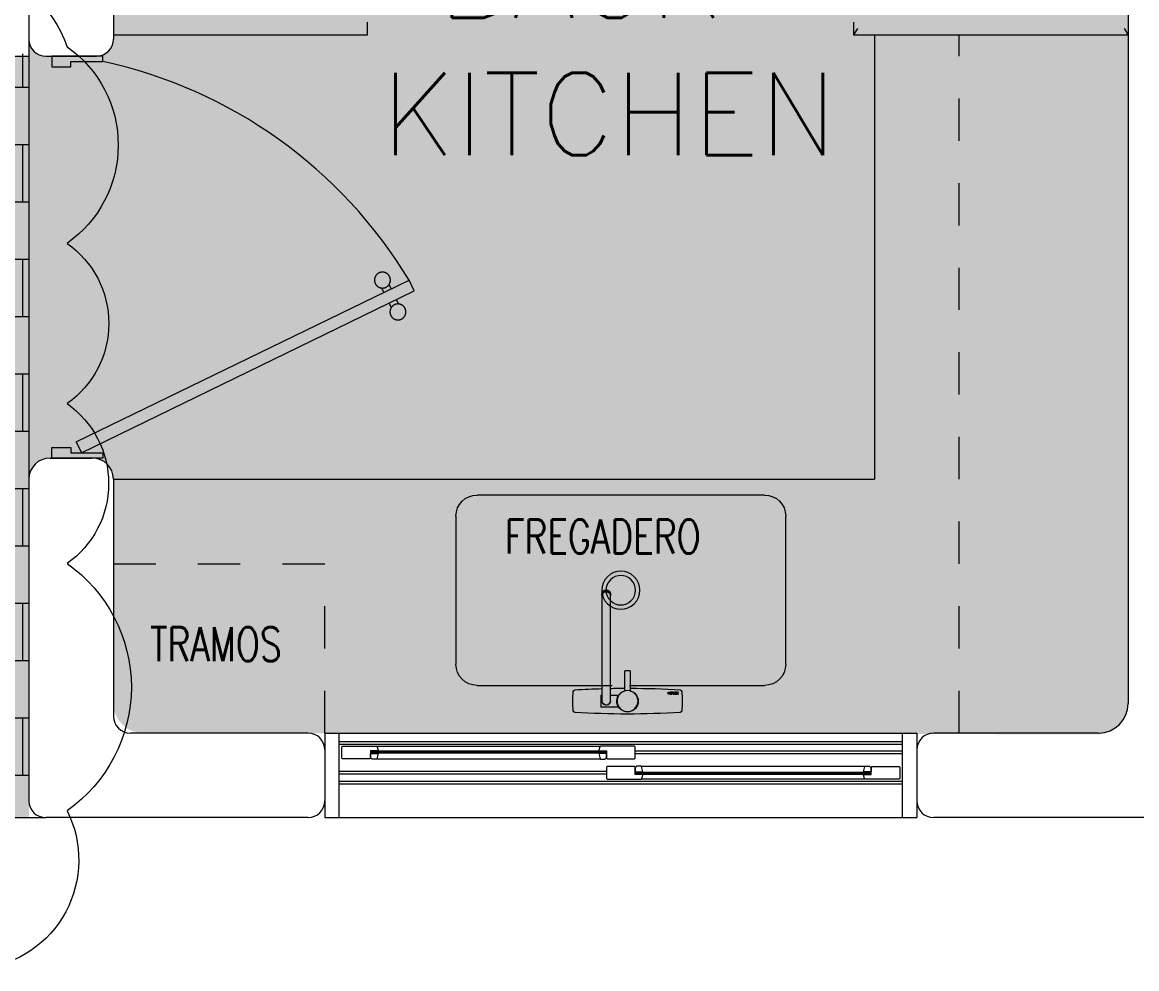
# Model space of a CAD drawing. Header units: metres. Extents: x 8 to 2416, y -346 to 476.
# Drawn here: x 135.351 to 137.987, y -191.15 to -188.913 of the extents above; entities that cross this region are included whole.
import ezdxf

# ---------------------------------------------------------------- set-up
doc = ezdxf.new("R2010")
doc.units = ezdxf.units.M
for name, pattern in [('0', [0]), ('DASHED', [0.75, 0.5, -0.25]), ('DASHED2', [0.375, 0.25, -0.125]), ('HIDDEN2', [0.1875, 0.125, -0.0625])]:
    doc.linetypes.add(name, pattern=pattern)
doc.layers.get('0').update_dxf_attribs({"color": 250, "linetype": '0', "lineweight": 20})
for name, color, linetype, lineweight in [('01a_Mobiliario', 250, 'Continuous', 0), ('A-DOOR', 35, 'Continuous', 5), ('A-EQPM-OVHD', 253, 'DASHED2', 5), ('A-WALL', 250, 'Continuous', 20), ('baños', 140, 'Continuous', 0), ('cristales', 131, 'Continuous', 0), ('MOB FIJOS', 251, 'Continuous', 0), ('MOBILIARIOS', 252, 'Continuous', 0), ('piso', 253, 'Continuous', 0), ('PROYECCION', 9, 'DASHED', 0), ('SE-3', 253, 'Continuous', 5), ('textos', 7, 'Continuous', 0)]:
    doc.layers.add(name, color=color, linetype=linetype, lineweight=lineweight)
doc.layers.add('hatch piso', color=253, linetype='Continuous', lineweight=0, transparency=0.7)
doc.styles.add('Arch-Dim', font='romans.shx', dxfattribs={"width": 0.75})
doc.styles.get("Standard").update_dxf_attribs({"font": 'arial.ttf', "height": 0.1875})

# ---------------------------------------------------------------- blocks, each defined once
blk = doc.blocks.new('puerta 1.00')
at = {"layer": 'A-DOOR'}
for p, q in [((-0.15, -0.0125), (-0.9369, -0.3949)), ((-0.1376, -0.038), (-0.15, -0.0125)), ((-0.1376, -0.038), (-0.9245, -0.4204)), ((-0.8946, -0.3743), (-0.8996, -0.3641)), ((-0.8777, -0.3661), (-0.8826, -0.3559)), ((-0.9369, -0.3949), (-0.9245, -0.4204)), ((-0.8653, -0.3916), (-0.8603, -0.4018)), ((-0.8822, -0.3998), (-0.8772, -0.4101))]:
    blk.add_line(p, q, dxfattribs=at)
for points in [[(-0.08, 0), (-0.08, -0.025), (-0.125, -0.025), (-0.125, -0.0125), (-0.2, -0.0125), (-0.2, 0), (-0.08, 0)], [(-0.08, -0.95), (-0.08, -0.925), (-0.125, -0.925), (-0.125, -0.9375), (-0.2, -0.9375), (-0.2, -0.95), (-0.08, -0.95)]]:
    blk.add_lwpolyline(points, dxfattribs=at)
blk.add_arc((0.0366, 0.1602), 1.1229, 211.1336, 257.8343, dxfattribs=at)
for points in [[(-0.8982, -0.3642), (-0.9033, -0.3642), (-0.912, -0.3591), (-0.917, -0.3504), (-0.917, -0.3403), (-0.912, -0.3316), (-0.9033, -0.3265), (-0.8932, -0.3265), (-0.8844, -0.3316), (-0.8794, -0.3403), (-0.8794, -0.3504), (-0.8844, -0.3591), (-0.8932, -0.3642), (-0.8982, -0.3642)], [(-0.8617, -0.4394), (-0.8667, -0.4394), (-0.8754, -0.4344), (-0.8805, -0.4256), (-0.8805, -0.4156), (-0.8754, -0.4068), (-0.8667, -0.4018), (-0.8566, -0.4018), (-0.8479, -0.4068), (-0.8428, -0.4156), (-0.8428, -0.4257), (-0.8479, -0.4344), (-0.8566, -0.4394), (-0.8617, -0.4394)]]:
    blk.add_open_spline(points, degree=2, dxfattribs=at)
blk = doc.blocks.new('A$C531dc7ba')
at = {"layer": 'A-DOOR'}
for p, q in [((0, 0.2), (1.4, 0.2)), ((0, 0.2), (0, 0)), ((0.034, 0), (0.034, 0.2)), ((1.366, 0), (1.366, 0.2)), ((1.4, 0.2), (1.4, 0)), ((0.034, 0.18), (1.366, 0.18)), ((0.04, 0.1675), (0.0415, 0.169)), ((0.04, 0.1405), (0.04, 0.1675)), ((0.0415, 0.169), (0.1221, 0.169)), ((0.1221, 0.169), (0.124, 0.1675)), ((0.1221, 0.169), (0.6519, 0.169)), ((0.124, 0.1675), (0.126, 0.1595)), ((0.126, 0.1585), (0.1255, 0.158)), ((0.126, 0.1595), (0.126, 0.1585)), ((0.65, 0.1675), (0.648, 0.1595)), ((0.648, 0.1595), (0.648, 0.1585)), ((0.648, 0.1585), (0.6485, 0.158)), ((0.6519, 0.169), (0.65, 0.1675)), ((0.7325, 0.169), (0.6519, 0.169)), ((0.734, 0.1675), (0.7325, 0.169)), ((0.734, 0.1405), (0.734, 0.1675)), ((0.0415, 0.139), (0.04, 0.1405)), ((0.1065, 0.139), (0.0415, 0.139)), ((0.108, 0.1405), (0.1065, 0.139)), ((0.1255, 0.158), (0.108, 0.158)), ((0.108, 0.158), (0.108, 0.1405)), ((0.108, 0.155), (0.113, 0.155)), ((0.108, 0.155), (0.113, 0.155)), ((0.113, 0.157), (0.119, 0.153)), ((0.113, 0.153), (0.119, 0.157)), ((0.6528, 0.138), (0.1212, 0.138)), ((0.6485, 0.158), (0.666, 0.158)), ((0.661, 0.157), (0.655, 0.153)), ((0.661, 0.153), (0.655, 0.157)), ((0.666, 0.155), (0.661, 0.155)), ((0.666, 0.155), (0.661, 0.155)), ((0.666, 0.158), (0.666, 0.1405)), ((0.666, 0.1405), (0.6675, 0.139)), ((0.6675, 0.139), (0.7325, 0.139)), ((0.734, 0.1405), (0.7325, 0.139)), ((0.6675, 0.121), (0.666, 0.1195)), ((0.666, 0.1195), (0.666, 0.0925)), ((0.7325, 0.121), (0.6675, 0.121)), ((0.734, 0.1195), (0.7325, 0.121)), ((0.734, 0.102), (0.734, 0.1195)), ((0.739, 0.103), (0.745, 0.107)), ((0.739, 0.107), (0.745, 0.103)), ((0.7472, 0.122), (1.2788, 0.122)), ((1.287, 0.103), (1.281, 0.107)), ((1.287, 0.107), (1.281, 0.103)), ((1.292, 0.1195), (1.2935, 0.121)), ((1.292, 0.102), (1.292, 0.1195)), ((1.2935, 0.121), (1.3585, 0.121)), ((1.3585, 0.121), (1.36, 0.1195)), ((1.36, 0.1195), (1.36, 0.0925)), ((0.034, 0.08), (1.366, 0.08)), ((0.666, 0.0925), (0.6675, 0.091)), ((0.6675, 0.091), (0.7481, 0.091)), ((0.734, 0.105), (0.739, 0.105)), ((0.734, 0.105), (0.739, 0.105)), ((0.7515, 0.102), (0.734, 0.102)), ((0.7481, 0.091), (0.75, 0.0925)), ((1.2779, 0.091), (0.7481, 0.091)), ((0.75, 0.0925), (0.752, 0.1005)), ((0.752, 0.1015), (0.7515, 0.102)), ((0.752, 0.1005), (0.752, 0.1015)), ((1.274, 0.1015), (1.2745, 0.102)), ((1.274, 0.1005), (1.274, 0.1015)), ((1.276, 0.0925), (1.274, 0.1005)), ((1.2745, 0.102), (1.292, 0.102)), ((1.2779, 0.091), (1.276, 0.0925)), ((1.3585, 0.091), (1.2779, 0.091)), ((1.292, 0.105), (1.287, 0.105)), ((1.292, 0.105), (1.287, 0.105)), ((1.36, 0.0925), (1.3585, 0.091)), ((0, 0), (1.4, 0))]:
    blk.add_line(p, q, dxfattribs=at)
at = {"layer": 'A-DOOR', "color": 8}
for p, q in [((0.034, 0.174), (1.366, 0.174)), ((1.366, 0.157), (0.734, 0.157)), ((1.366, 0.151), (0.734, 0.151)), ((0.666, 0.109), (0.034, 0.109)), ((0.666, 0.103), (0.034, 0.103)), ((0.034, 0.086), (1.366, 0.086))]:
    blk.add_line(p, q, dxfattribs=at)
at = {"layer": 'A-DOOR'}
for points in [[(0.108, 0.155), (0.113, 0.155), (0.113, 0.155), (0.108, 0.155)], [(0.113, 0.157), (0.119, 0.157), (0.119, 0.153), (0.113, 0.153)], [(0.113, 0.157), (0.661, 0.157), (0.661, 0.153), (0.113, 0.153)], [(0.1255, 0.158), (0.1135, 0.158), (0.1135, 0.157), (0.1255, 0.157)], [(0.1255, 0.153), (0.1135, 0.153), (0.1135, 0.152), (0.1255, 0.152)], [(0.119, 0.157), (0.124, 0.157), (0.124, 0.153), (0.119, 0.153)], [(0.6485, 0.158), (0.6605, 0.158), (0.6605, 0.157), (0.6485, 0.157)], [(0.6485, 0.153), (0.6605, 0.153), (0.6605, 0.152), (0.6485, 0.152)], [(0.655, 0.157), (0.65, 0.157), (0.65, 0.153), (0.655, 0.153)], [(0.661, 0.157), (0.655, 0.157), (0.655, 0.153), (0.661, 0.153)], [(0.666, 0.155), (0.661, 0.155), (0.661, 0.155), (0.666, 0.155)], [(1.287, 0.103), (0.739, 0.103), (0.739, 0.107), (1.287, 0.107)], [(0.739, 0.103), (0.745, 0.103), (0.745, 0.107), (0.739, 0.107)], [(0.7515, 0.107), (0.7395, 0.107), (0.7395, 0.108), (0.7515, 0.108)], [(0.745, 0.103), (0.75, 0.103), (0.75, 0.107), (0.745, 0.107)], [(1.2745, 0.107), (1.2865, 0.107), (1.2865, 0.108), (1.2745, 0.108)], [(1.281, 0.103), (1.276, 0.103), (1.276, 0.107), (1.281, 0.107)], [(1.287, 0.103), (1.281, 0.103), (1.281, 0.107), (1.287, 0.107)], [(0.734, 0.105), (0.739, 0.105), (0.739, 0.105), (0.734, 0.105)], [(0.7515, 0.102), (0.7395, 0.102), (0.7395, 0.103), (0.7515, 0.103)], [(1.2745, 0.102), (1.2865, 0.102), (1.2865, 0.103), (1.2745, 0.103)], [(1.292, 0.105), (1.287, 0.105), (1.287, 0.105), (1.292, 0.105)]]:
    blk.add_lwpolyline(points, close=True, dxfattribs=at)
for points in [[(0.1101, 0.1395, 0.341999), (0.1082, 0.141), (0.108, 0.1413), (0.108, 0.151), (0.109, 0.152), (0.126, 0.152), (0.126, 0.1515), (0.1227, 0.1391, -0.339454), (0.1212, 0.138), (0.1121, 0.138, -0.341999)], [(0.6639, 0.1395, -0.341999), (0.6658, 0.141), (0.666, 0.1413), (0.666, 0.151), (0.665, 0.152), (0.648, 0.152), (0.648, 0.1515), (0.6513, 0.1391, 0.339454), (0.6528, 0.138), (0.6619, 0.138, 0.341999)], [(0.7361, 0.1205, -0.341999), (0.7342, 0.119), (0.734, 0.1187), (0.734, 0.109), (0.735, 0.108), (0.752, 0.108), (0.752, 0.1085), (0.7487, 0.1209, 0.339454), (0.7472, 0.122), (0.7381, 0.122, 0.341999)], [(1.2899, 0.1205, 0.341999), (1.2918, 0.119), (1.292, 0.1187), (1.292, 0.109), (1.291, 0.108), (1.274, 0.108), (1.274, 0.1085), (1.2773, 0.1209, -0.339454), (1.2788, 0.122), (1.2879, 0.122, -0.341999)]]:
    blk.add_lwpolyline(points, format="xyb", close=True, dxfattribs=at)
at = {"layer": 'A-DOOR', "color": 7}
for points in [[(0.113, 0.153), (0.661, 0.153), (0.661, 0.157), (0.113, 0.157)], [(1.287, 0.107), (0.739, 0.107), (0.739, 0.103), (1.287, 0.103)]]:
    blk.add_lwpolyline(points, close=True, dxfattribs=at)
at = {"layer": 'cristales', "const_width": 0.004}
for points in [[(0.124, 0.155), (0.65, 0.155)], [(1.276, 0.105), (0.75, 0.105)]]:
    blk.add_lwpolyline(points, dxfattribs=at)
blk = doc.blocks.new('SE3')
at = {"layer": 'MOB FIJOS'}
for p, q in [((115.4, 359.7), (115.4, 371.2)), ((132.6, 371.2), (115.4, 371.2)), ((116.8, 365.4), (116.8, 264.8)), ((124.5, 264.8), (124.5, 365.4)), ((115.4, 359.7), (116.8, 359.7)), ((124.5, 359.7), (132.6, 359.7)), ((138.5, 355.7), (138.5, 336.6)), ((143.5, 336.6), (143.5, 355.7)), ((180, 358.9), (179.6, 358.9)), ((179.6, 358.9), (179.6, 357)), ((179.6, 357), (180, 357)), ((180, 358.1), (180, 358.9)), ((180.7, 358.1), (180, 358.1)), ((180, 357), (180, 357.8)), ((180, 357.8), (180.7, 357.8)), ((181.1, 358.9), (180.7, 358.9)), ((180.7, 358.9), (180.7, 358.1)), ((180.7, 357.8), (180.7, 357)), ((180.7, 357), (181.1, 357)), ((181.1, 357), (181.1, 358.9)), ((181.5, 358.9), (182.8, 358.9)), ((181.5, 357), (181.5, 358.9)), ((182.9, 357), (181.5, 357)), ((181.8, 358.6), (181.8, 358.2)), ((182.8, 358.6), (181.8, 358.6)), ((181.8, 358.2), (182.8, 358.2)), ((181.8, 357.8), (181.8, 357.3)), ((182.8, 357.8), (181.8, 357.8)), ((181.8, 357.3), (182.9, 357.3)), ((182.8, 358.9), (182.8, 358.6)), ((182.8, 358.2), (182.8, 357.8)), ((182.9, 357.3), (182.9, 357)), ((183.2, 358.9), (183.6, 358.9)), ((183.2, 357), (183.2, 358.9)), ((184.5, 357), (183.2, 357)), ((183.6, 358.9), (183.6, 357.3)), ((183.6, 357.3), (184.5, 357.3)), ((184.5, 357.3), (184.5, 357)), ((184.6, 358.9), (185, 358.9)), ((185.2, 357), (184.6, 358.9)), ((185, 358.9), (185.4, 357.5)), ((185.6, 357), (185.2, 357)), ((185.4, 357.5), (185.9, 358.9)), ((186.3, 358.9), (185.6, 357)), ((185.9, 358.9), (186.3, 358.9)), ((186.5, 358.9), (187.8, 358.9)), ((186.5, 357), (186.5, 358.9)), ((187.8, 357), (186.5, 357)), ((186.8, 358.6), (186.8, 358.2)), ((187.8, 358.6), (186.8, 358.6)), ((186.8, 358.2), (187.7, 358.2)), ((186.8, 357.8), (186.8, 357.3)), ((187.7, 357.8), (186.8, 357.8)), ((186.8, 357.3), (187.8, 357.3)), ((187.7, 358.2), (187.7, 357.8)), ((187.8, 358.9), (187.8, 358.6)), ((187.8, 357.3), (187.8, 357)), ((188, 358.9), (188.5, 358.9)), ((188.6, 358), (188, 358.9)), ((188, 357), (188.6, 358)), ((188.4, 357), (188, 357)), ((188.8, 357.7), (188.4, 357)), ((188.5, 358.9), (188.8, 358.3)), ((188.8, 358.3), (189.2, 358.9)), ((189.2, 357), (188.8, 357.7)), ((189.6, 358.9), (189, 358)), ((189, 358), (189.7, 357)), ((189.2, 358.9), (189.6, 358.9)), ((189.7, 357), (189.2, 357)), ((143.5, 336.6), (138.5, 336.6)), ((116.5, 264.1), (116.5, 263.5)), ((116.8, 264.8), (116.8, 264.1)), ((124.5, 264.1), (124.5, 264.8)), ((124.8, 263.5), (124.8, 264.1))]:
    blk.add_line(p, q, dxfattribs=at)
blk.add_circle((141, 365.4), 10, dxfattribs=at)
for centre, radius, start, end in [((200.7, 365.4), 111.9, 175.2133, 184.7867), ((90.8, 374.6), 1.52, 93.4481, 175.2133), ((141, -458.7), 836.4, 86.5519, 93.4481), ((141, 365.4), 10.2, 0, 255.8182), ((191.2, 374.6), 1.52, 4.7867, 86.5519), ((81.2, 365.4), 111.9, 355.2133, 4.7867), ((120.7, 365.4), 3.91, 0, 192.0524), ((120.7, 365.4), 3.81, 0, 180), ((120.7, 365.4), 3.91, 347.9113, 0), ((141, 365.4), 10.2, 284.1818, 0), ((90.8, 356.2), 1.52, 184.7867, 266.5519), ((141, 1189.5), 836.4, 266.5519, 268.3467), ((141, 1189.5), 836.4, 268.8689, 269.8295), ((141, 1189.5), 836.4, 270.1705, 273.4481), ((191.2, 356.2), 1.52, 273.4481, 355.2133)]:
    blk.add_arc(centre, radius, start, end, dxfattribs=at)
for centre, major_axis, start_param, end_param in [((120.7, 264.1), (4.12, 0), 2.748282, 6.283185), ((120.7, 264.1), (4.12, 0), 0, 0.393311), ((120.7, 263.5), (4.12, 0), 3.141593, 6.283185), ((120.7, 264.8), (-3.81, 0), 0, 3.141593), ((120.7, 264.1), (3.81, 0), 3.141593, 6.283185)]:
    blk.add_ellipse(centre, major_axis=major_axis, ratio=0.996195, start_param=start_param, end_param=end_param, dxfattribs=at)
blk = doc.blocks.new('A$Cc7ce667a')
at = {"layer": 'MOB FIJOS'}
for p, q in [((0.05, 0.5176), (0.73, 0.5176)), ((0, 0.1176), (0, 0.4676)), ((0.78, 0.4676), (0.78, 0.1176)), ((0.3697, 0.0676), (0.05, 0.0676)), ((0.73, 0.0676), (0.4103, 0.0676))]:
    blk.add_line(p, q, dxfattribs=at)
for centre, start, end in [((0.05, 0.4676), 90, 180), ((0.73, 0.4676), 0, 90), ((0.05, 0.1176), 180, 270), ((0.73, 0.1176), 270, 0)]:
    blk.add_arc(centre, 0.05, start, end, dxfattribs=at)
at = {"layer": 'MOB FIJOS', "ltscale": 0.01}
for major_axis in [(-0.0318, 0.0318), (-0.0247, 0.0247)]:
    blk.add_ellipse((0.39, 0.2926), major_axis=major_axis, ratio=1, start_param=2.356194489560823, end_param=8.639379796740409, dxfattribs=at)
at = {"layer": 'MOB FIJOS', "xscale": 0.002480511886764446, "yscale": 0.002480511886764446, "zscale": 0.002480511886764446, "rotation": 180}
blk.add_blockref('SE3', (0.7239, 0.9368), dxfattribs=at)
blk = doc.blocks.new('PL BASE 1N NASAS 09')
at = {"layer": '01a_Mobiliario', "transparency": 33554684}
for p, q in [((-105.6306, -53.3997), (-105.6306, -53.3697)), ((-106.2311, -53.3997), (-105.6306, -53.3997)), ((-104.4311, -53.3997), (-103.8311, -53.3997)), ((-104.4311, -53.3997), (-104.4311, -54.4497)), ((-104.4311, -53.3997), (-103.8311, -53.3997)), ((-106.2311, -54.4497), (-104.4311, -54.4497))]:
    blk.add_line(p, q, dxfattribs=at)
at = {"layer": 'A-DOOR'}
blk.add_line((-111.8311, -53.4497), (-106.4311, -53.4497), dxfattribs=at)
at = {"layer": 'A-EQPM-OVHD', "linetype": 'HIDDEN2'}
blk.add_line((-104.2311, -53.3997), (-103.8311, -53.3997), dxfattribs=at)
blk.add_line((-104.2311, -53.3997), (-103.8311, -53.3997), dxfattribs=at)
at = {"layer": 'A-WALL'}
for p, q in [((-106.4311, -51.1397), (-106.4311, -53.4097)), ((-106.2311, -51.1397), (-106.2311, -53.4097)), ((-103.8311, -51.1397), (-103.8311, -54.9197)), ((-106.3911, -53.4497), (-106.2711, -53.4497)), ((-106.3811, -54.3997), (-106.2811, -54.3997)), ((-106.4311, -54.4497), (-106.4311, -55.2097)), ((-106.2311, -54.4497), (-106.2311, -55.0097)), ((-103.8311, -54.9197), (-103.8311, -54.9797)), ((-105.7711, -55.0497), (-106.1911, -55.0497)), ((-103.9011, -55.0497), (-104.2911, -55.0497)), ((-105.7311, -55.0897), (-105.7311, -55.2097)), ((-104.3311, -55.0897), (-104.3311, -55.2097)), ((-105.7711, -55.2497), (-106.3911, -55.2497)), ((-102.5711, -55.2497), (-104.2911, -55.2497))]:
    blk.add_line(p, q, dxfattribs=at)
for centre, radius, start, end in [((-106.3911, -53.4097), 0.04, 180, 270), ((-106.2711, -53.4097), 0.04, 270, 0), ((-106.3811, -54.4497), 0.05, 90, 180), ((-106.2811, -54.4497), 0.05, 0, 90), ((-103.9011, -54.9797), 0.07, 270, 0), ((-106.1911, -55.0097), 0.04, 180, 270), ((-105.7711, -55.0897), 0.04, 0, 90), ((-104.2911, -55.0897), 0.04, 90, 180), ((-106.3911, -55.2097), 0.04, 180, 270), ((-105.7711, -55.2097), 0.04, 270, 0), ((-104.2911, -55.2097), 0.04, 180, 270)]:
    blk.add_arc(centre, radius, start, end, dxfattribs=at)
at = {"layer": 'piso'}
for p, q in [((-106.4311, -53.3797), (-106.4311, -54.4697)), ((-114.4711, -55.2497), (-106.3911, -55.2497))]:
    blk.add_line(p, q, dxfattribs=at)
at = {"layer": 'PROYECCION', "color": 252, "linetype": 'DASHED', "ltscale": 0.1}
for p, q in [((-104.2311, -55.0497), (-104.2311, -53.3997)), ((-106.2311, -54.6497), (-105.7311, -54.6497)), ((-105.7311, -55.0497), (-105.7311, -54.6497))]:
    blk.add_line(p, q, dxfattribs=at)
at = {"color": 1}
blk.add_blockref('A$C531dc7ba', (-105.7311, -55.2497), dxfattribs=at)
at = {"layer": 'A-DOOR', "rotation": 180}
blk.add_blockref('puerta 1.00', (-106.4565, -54.3997), dxfattribs=at)
at = {"layer": 'MOB FIJOS', "xscale": -1}
blk.add_blockref('A$Cc7ce667a', (-104.6411, -55.0047), dxfattribs=at)
at = {"layer": 'textos', "insert": (-105.5977, -53.6839, -0.2245), "char_height": 0.195, "width": 3.404877, "attachment_point": 7}
blk.add_mtext('{\\Fromans|c0; BACK\\PKITCHEN}', dxfattribs=at)
at = {"layer": 'textos', "char_height": 0.08, "width": 26.65337, "style": 'Arch-Dim'}
for s, insert, attachment_point in [('\\pxt5.9124,29;FREGADERO', (-104.8423, -54.5452), 3), ('\\pxt5.9124,29;TRAMOS', (-106.1445, -54.8795), 7)]:
    blk.add_mtext(s, dxfattribs=dict(at, insert=insert, attachment_point=attachment_point))
blk = doc.blocks.new('A$C3ed47c56')
at = {"layer": 'PROYECCION', "color": 252, "linetype": 'DASHED', "ltscale": 0.1}
for p, q in [((0.1023, 0), (0.1023, 1.03)), ((0.1023, 0), (0.7523, 1.03)), ((0.7523, 0), (0.1023, 1.03)), ((0.1023, 1.03), (0.7523, 1.03))]:
    blk.add_line(p, q, dxfattribs=at)
blk = doc.blocks.new('PL MUEBLES 1N NASAS 09')
at = {"layer": 'hatch piso'}
h = blk.add_hatch(dxfattribs=at)
h.set_pattern_fill('AR-BRSTD', color=256, scale=0.002)
h.set_pattern_definition([(0, (-12.57728, 39.359), (0, 0.1354836), []), (90, (-12.57728, 39.359), (-0.2032, 0.1354836), [0.1354836, -0.1354836])])
h.paths.add_polyline_path([(47.8305, 32.959), (47.8305, 34.559), (50.4305, 34.559), (50.4305, 34.759), (55.8305, 34.759), (55.8291, 32.959)])
at = {"layer": 'baños'}
blk.add_blockref('PL BASE 1N NASAS 09', (162.2615, 88.2033), dxfattribs=at)
at = {"layer": 'MOBILIARIOS', "xscale": -1, "rotation": 180}
blk.add_blockref('A$C3ed47c56', (57.6782, 35.8336), dxfattribs=at)

msp = doc.modelspace()

# ---------------------------------------------------------------- hatches: boundary and pattern name
at = {"layer": 'SE-3', "true_color": 0x84b4e1, "transparency": 33554508}
h = msp.add_hatch(color=151, dxfattribs=at)
h.dxf.hatch_style = 1
edge = h.paths.add_edge_path()
edge.add_line((137.96706, -184.99253), (136.67102, -184.99253))
edge.add_line((136.67102, -184.99253), (135.61639, -184.99253))
edge.add_line((135.61639, -184.99253), (135.56706, -184.99253))
edge.add_line((135.56706, -184.99253), (135.56706, -185.65253))
edge.add_arc((135.52706, -185.65253), 0.04, -90, 0, ccw=False)
edge.add_line((135.52706, -185.69253), (135.40706, -185.69253))
edge.add_arc((135.40706, -185.65253), 0.04, 180, 270, ccw=False)
edge.add_line((135.36706, -185.65253), (135.36709, -186.68104))
edge.add_arc((135.40706, -186.68253), 0.04, 90, 177.8561, ccw=False)
edge.add_line((135.40706, -186.64253), (135.52706, -186.64253))
edge.add_arc((135.52706, -186.68253), 0.04, 0, 90, ccw=False)
edge.add_line((135.56706, -186.68253), (135.56706, -188.95253))
edge.add_arc((135.52706, -188.95253), 0.04, 271.7357, 360, ccw=False)
edge.add_line((135.52828, -188.99251), (135.40706, -188.99253))
edge.add_arc((135.40706, -188.95253), 0.04, 185.01069, 270, ccw=False)
edge.add_line((135.36722, -188.95603), (135.36706, -189.99253))
edge.add_arc((135.41706, -189.99253), 0.05, 90, 180, ccw=False)
edge.add_line((135.41706, -189.94253), (135.51706, -189.94253))
edge.add_arc((135.51706, -189.99253), 0.05, -0.00018, 90.00003, ccw=False)
edge.add_line((135.56706, -189.99253), (135.56706, -190.52253))
edge.add_arc((135.63706, -190.52253), 0.07, 180, 270)
edge.add_line((135.63706, -190.59253), (137.89206, -190.59549))
edge.add_arc((137.89206, -190.52046), 0.07503, 270, 358.41682)
edge.add_line((137.96706, -190.52253), (137.96706, -184.99253))
h = msp.add_hatch(color=151, dxfattribs=at)
h.dxf.hatch_style = 1
edge = h.paths.add_edge_path()
edge.add_line((127.42667, -189.19331), (129.89707, -189.19253))
edge.add_arc((129.89706, -189.12253), 0.07, 270.00019, 360)
edge.add_line((129.96706, -189.12253), (129.96706, -188.99253))
edge.add_line((129.96706, -188.99253), (135.36706, -188.99253))
edge.add_line((135.36706, -188.99253), (135.36706, -190.79175))
edge.add_line((135.36706, -190.79175), (127.3673, -190.79331))
edge.add_line((127.3673, -190.79331), (127.3673, -189.25681))
edge.add_arc((127.43706, -189.26253), 0.07, 98.53841, 175.31462, ccw=False)

# ---------------------------------------------------------------- linework, layer by layer
at = {"color": 6}
msp.add_lwpolyline([(134.95591, -188.83228, -0.5205671), (135.45734, -188.97015, -0.5205671), (135.45734, -189.435, -0.5205671), (135.45734, -189.81388, -0.5205671), (135.45734, -190.19183, -0.5205671), (135.45734, -190.77607, -0.5205671), (135.25666, -191.14946, -0.5205671)], format="xyb", dxfattribs=at)

# ---------------------------------------------------------------- block references
msp.add_blockref('PL MUEBLES 1N NASAS 09', (79.53659, -223.74611))

doc.saveas('drawing.dxf')
